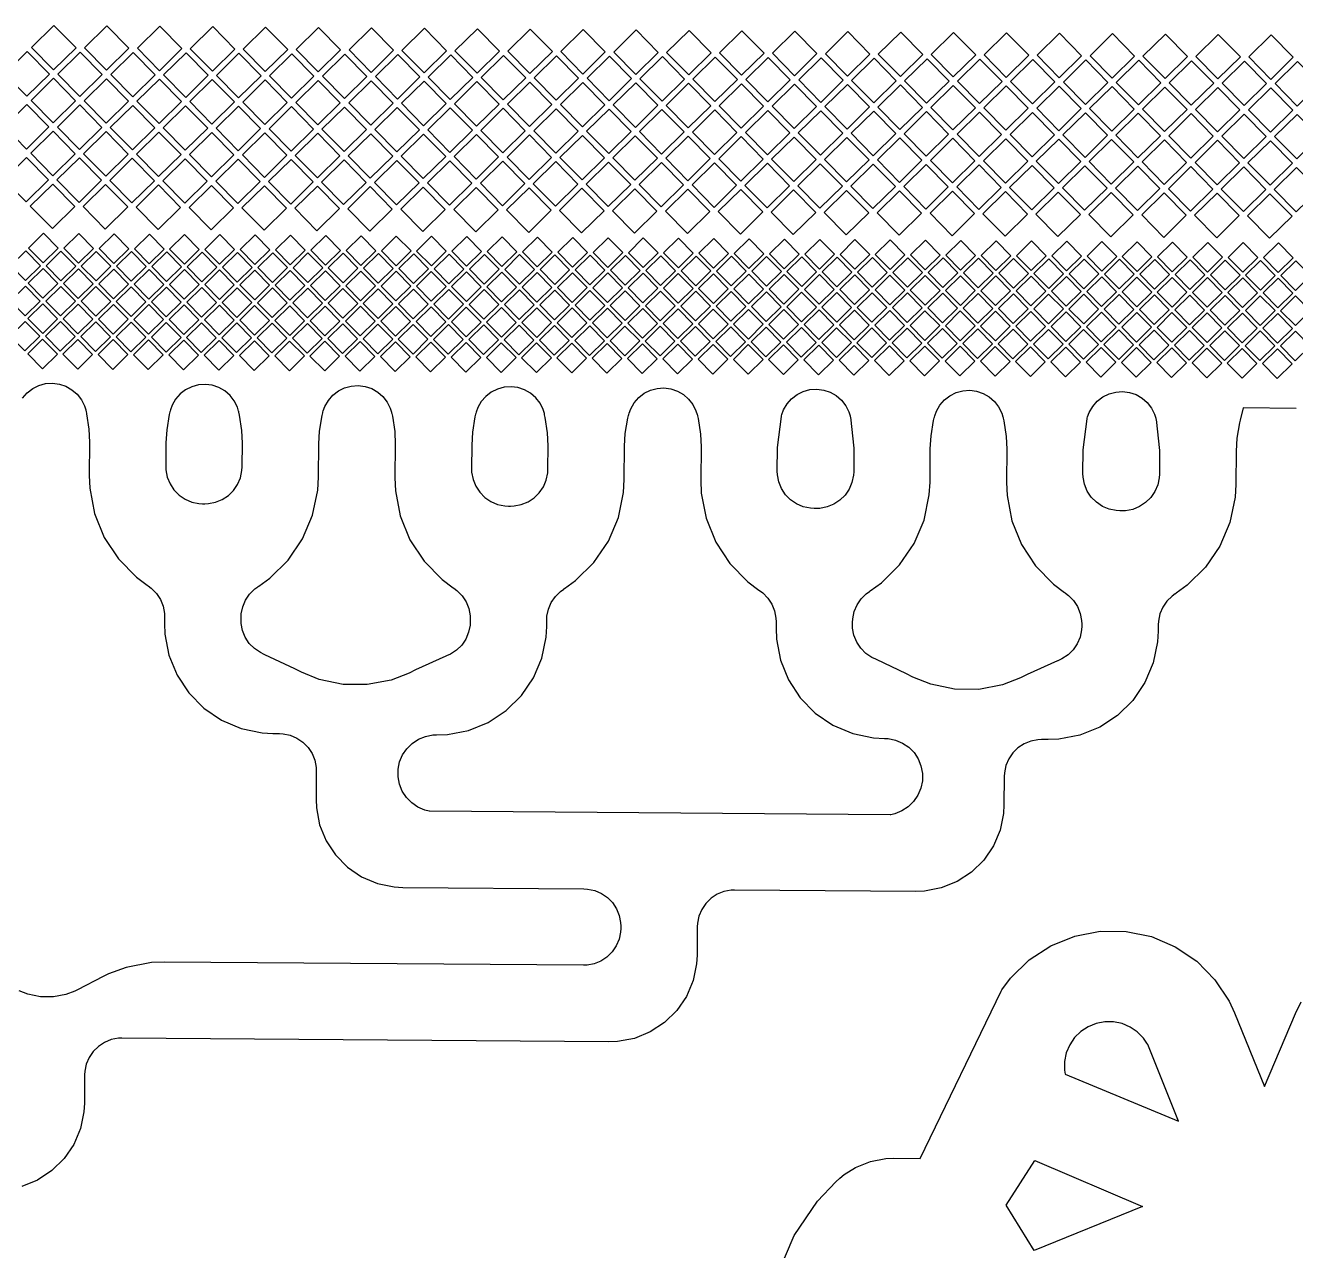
# Model space of a CAD drawing. Extents: x -7117 to 217883, y -155278 to 144722.
# Drawn here: x 88708 to 95105, y 119922 to 126094 of the extents above; entities that cross this region are included whole.
import ezdxf

# ---------------------------------------------------------------- set-up
doc = ezdxf.new("R2010")
doc.units = 13
doc.header["$MEASUREMENT"] = 0
doc.layers.add('3-dark', color=170, linetype='Continuous')

msp = doc.modelspace()

# ---------------------------------------------------------------- linework, layer by layer
at = {"layer": '3-dark'}
for points in [[(88962.8, 125980.7), (88849.8, 125869.5), (88738.6, 125982.4), (88851.6, 126093.6)], [(89229.3, 125978.6), (89116.4, 125867.4), (89005.2, 125980.3), (89118.1, 126091.5)], [(89495.9, 125976.5), (89383, 125865.3), (89271.8, 125978.3), (89384.7, 126089.4)], [(89762.5, 125974.4), (89649.5, 125863.2), (89538.3, 125976.2), (89651.3, 126087.4)], [(90029, 125972.3), (89916.1, 125861.1), (89804.9, 125974.1), (89917.8, 126085.3)], [(90295.6, 125970.3), (90182.7, 125859.1), (90071.5, 125972), (90184.4, 126083.2)], [(90562.2, 125968.2), (90449.2, 125857), (90338, 125969.9), (90451, 126081.1)], [(90828.8, 125966.1), (90715.8, 125854.9), (90604.6, 125967.8), (90717.6, 126079)], [(91095.3, 125964), (90982.4, 125852.8), (90871.2, 125965.8), (90984.1, 126077)], [(91361.9, 125961.9), (91248.9, 125850.7), (91137.7, 125963.7), (91250.7, 126074.9)], [(91628.5, 125959.8), (91515.5, 125848.7), (91404.3, 125961.6), (91517.3, 126072.8)], [(91895, 125957.8), (91782.1, 125846.6), (91670.9, 125959.5), (91783.8, 126070.7)], [(92161.6, 125955.7), (92048.6, 125844.5), (91937.5, 125957.4), (92050.4, 126068.6)], [(92428.2, 125953.6), (92315.2, 125842.4), (92204, 125955.4), (92317, 126066.6)], [(92694.7, 125951.5), (92581.8, 125840.3), (92470.6, 125953.3), (92583.5, 126064.5)], [(92961.3, 125949.4), (92848.4, 125838.2), (92737.2, 125951.2), (92850.1, 126062.4)], [(93227.9, 125947.4), (93114.9, 125836.2), (93003.7, 125949.1), (93116.7, 126060.3)], [(93494.4, 125945.3), (93381.5, 125834.1), (93270.3, 125947), (93383.2, 126058.2)], [(93761, 125943.2), (93648.1, 125832), (93536.9, 125944.9), (93649.8, 126056.1)], [(94027.6, 125941.1), (93914.6, 125829.9), (93803.4, 125942.9), (93916.4, 126054.1)], [(94294.1, 125939), (94181.2, 125827.8), (94070, 125940.8), (94182.9, 126052)], [(94560.7, 125937), (94447.8, 125825.8), (94336.6, 125938.7), (94449.5, 126049.9)], [(94827.3, 125934.9), (94714.3, 125823.7), (94603.1, 125936.6), (94716.1, 126047.8)], [(95093.9, 125932.8), (94980.9, 125821.6), (94869.7, 125934.5), (94982.7, 126045.7)], [(88828.4, 125848.4), (88715.5, 125737.2), (88604.3, 125850.2), (88717.3, 125961.4)], [(89095, 125846.3), (88982.1, 125735.1), (88870.9, 125848.1), (88983.8, 125959.3)], [(89361.6, 125844.3), (89248.6, 125733.1), (89137.4, 125846), (89250.4, 125957.2)], [(89628.2, 125842.2), (89515.2, 125731), (89404, 125843.9), (89517, 125955.1)], [(89894.7, 125840.1), (89781.8, 125728.9), (89670.6, 125841.8), (89783.5, 125953)], [(90161.3, 125838), (90048.3, 125726.8), (89937.1, 125839.8), (90050.1, 125951)], [(90427.9, 125835.9), (90314.9, 125724.7), (90203.7, 125837.7), (90316.7, 125948.9)], [(90694.4, 125833.9), (90581.5, 125722.7), (90470.3, 125835.6), (90583.2, 125946.8)], [(90961, 125831.8), (90848, 125720.6), (90736.9, 125833.5), (90849.8, 125944.7)], [(91227.6, 125829.7), (91114.6, 125718.5), (91003.4, 125831.4), (91116.4, 125942.6)], [(91494.1, 125827.6), (91381.2, 125716.4), (91270, 125829.4), (91382.9, 125940.6)], [(91760.7, 125825.5), (91647.8, 125714.3), (91536.6, 125827.3), (91649.5, 125938.5)], [(92027.3, 125823.4), (91914.3, 125712.2), (91803.1, 125825.2), (91916.1, 125936.4)], [(92293.8, 125821.4), (92180.9, 125710.2), (92069.7, 125823.1), (92182.6, 125934.3)], [(92560.4, 125819.3), (92447.5, 125708.1), (92336.3, 125821), (92449.2, 125932.2)], [(92827, 125817.2), (92714, 125706), (92602.8, 125818.9), (92715.8, 125930.1)], [(93093.5, 125815.1), (92980.6, 125703.9), (92869.4, 125816.9), (92982.3, 125928.1)], [(93360.1, 125813), (93247.2, 125701.8), (93136, 125814.8), (93248.9, 125926)], [(93626.7, 125811), (93513.7, 125699.8), (93402.5, 125812.7), (93515.5, 125923.9)], [(93893.3, 125808.9), (93780.3, 125697.7), (93669.1, 125810.6), (93782.1, 125921.8)], [(94159.8, 125806.8), (94046.9, 125695.6), (93935.7, 125808.5), (94048.6, 125919.7)], [(94426.4, 125804.7), (94313.4, 125693.5), (94202.2, 125806.5), (94315.2, 125917.7)], [(94693, 125802.6), (94580, 125691.4), (94468.8, 125804.4), (94581.8, 125915.6)], [(94959.5, 125800.5), (94846.6, 125689.3), (94735.4, 125802.3), (94848.3, 125913.5)], [(95226.1, 125798.5), (95113.1, 125687.3), (95002, 125800.2), (95114.9, 125911.4)], [(88960.7, 125714.1), (88847.7, 125602.9), (88736.5, 125715.8), (88849.5, 125827)], [(89227.3, 125712), (89114.3, 125600.8), (89003.1, 125713.8), (89116.1, 125825)], [(89493.8, 125709.9), (89380.9, 125598.7), (89269.7, 125711.7), (89382.6, 125822.9)], [(89760.4, 125707.9), (89647.4, 125596.7), (89536.3, 125709.6), (89649.2, 125820.8)], [(90027, 125705.8), (89914, 125594.6), (89802.8, 125707.5), (89915.8, 125818.7)], [(90293.5, 125703.7), (90180.6, 125592.5), (90069.4, 125705.4), (90182.3, 125816.6)], [(90560.1, 125701.6), (90447.2, 125590.4), (90336, 125703.4), (90448.9, 125814.6)], [(90826.7, 125699.5), (90713.7, 125588.3), (90602.5, 125701.3), (90715.5, 125812.5)], [(91093.2, 125697.4), (90980.3, 125586.2), (90869.1, 125699.2), (90982, 125810.4)], [(91359.8, 125695.4), (91246.9, 125584.2), (91135.7, 125697.1), (91248.6, 125808.3)], [(91626.4, 125693.3), (91513.4, 125582.1), (91402.2, 125695), (91515.2, 125806.2)], [(91892.9, 125691.2), (91780, 125580), (91668.8, 125692.9), (91781.7, 125804.1)], [(92159.5, 125689.1), (92046.6, 125577.9), (91935.4, 125690.9), (92048.3, 125802.1)], [(92426.1, 125687), (92313.1, 125575.8), (92201.9, 125688.8), (92314.9, 125800)], [(92692.7, 125685), (92579.7, 125573.8), (92468.5, 125686.7), (92581.5, 125797.9)], [(92959.2, 125682.9), (92846.3, 125571.7), (92735.1, 125684.6), (92848, 125795.8)], [(93225.8, 125680.8), (93112.8, 125569.6), (93001.6, 125682.5), (93114.6, 125793.7)], [(93492.4, 125678.7), (93379.4, 125567.5), (93268.2, 125680.5), (93381.2, 125791.7)], [(93758.9, 125676.6), (93646, 125565.4), (93534.8, 125678.4), (93647.7, 125789.6)], [(94025.5, 125674.5), (93912.5, 125563.3), (93801.4, 125676.3), (93914.3, 125787.5)], [(94292.1, 125672.5), (94179.1, 125561.3), (94067.9, 125674.2), (94180.9, 125785.4)], [(94558.6, 125670.4), (94445.7, 125559.2), (94334.5, 125672.1), (94447.4, 125783.3)], [(94825.2, 125668.3), (94712.3, 125557.1), (94601.1, 125670.1), (94714, 125781.2)], [(95091.8, 125666.2), (94978.8, 125555), (94867.6, 125668), (94980.6, 125779.2)], [(88826.4, 125581.9), (88713.4, 125470.7), (88602.2, 125583.6), (88715.2, 125694.8)], [(89092.9, 125579.8), (88980, 125468.6), (88868.8, 125581.5), (88981.7, 125692.7)], [(89359.5, 125577.7), (89246.6, 125466.5), (89135.4, 125579.4), (89248.3, 125690.6)], [(89626.1, 125575.6), (89513.1, 125464.4), (89401.9, 125577.4), (89514.9, 125688.6)], [(89892.6, 125573.5), (89779.7, 125462.3), (89668.5, 125575.3), (89781.4, 125686.5)], [(90159.2, 125571.4), (90046.3, 125460.2), (89935.1, 125573.2), (90048, 125684.4)], [(90425.8, 125569.4), (90312.8, 125458.2), (90201.6, 125571.1), (90314.6, 125682.3)], [(90692.3, 125567.3), (90579.4, 125456.1), (90468.2, 125569), (90581.1, 125680.2)], [(90958.9, 125565.2), (90846, 125454), (90734.8, 125567), (90847.7, 125678.1)], [(91225.5, 125563.1), (91112.5, 125451.9), (91001.3, 125564.9), (91114.3, 125676.1)], [(91492.1, 125561), (91379.1, 125449.8), (91267.9, 125562.8), (91380.9, 125674)], [(91758.6, 125559), (91645.7, 125447.8), (91534.5, 125560.7), (91647.4, 125671.9)], [(92025.2, 125556.9), (91912.2, 125445.7), (91801, 125558.6), (91914, 125669.8)], [(92291.8, 125554.8), (92178.8, 125443.6), (92067.6, 125556.5), (92180.6, 125667.7)], [(92558.3, 125552.7), (92445.4, 125441.5), (92334.2, 125554.5), (92447.1, 125665.7)], [(92824.9, 125550.6), (92711.9, 125439.4), (92600.8, 125552.4), (92713.7, 125663.6)], [(93091.5, 125548.5), (92978.5, 125437.4), (92867.3, 125550.3), (92980.3, 125661.5)], [(93358, 125546.5), (93245.1, 125435.3), (93133.9, 125548.2), (93246.8, 125659.4)], [(93624.6, 125544.4), (93511.7, 125433.2), (93400.5, 125546.1), (93513.4, 125657.3)], [(93891.2, 125542.3), (93778.2, 125431.1), (93667, 125544.1), (93780, 125655.2)], [(94157.7, 125540.2), (94044.8, 125429), (93933.6, 125542), (94046.5, 125653.2)], [(94424.3, 125538.1), (94311.4, 125426.9), (94200.2, 125539.9), (94313.1, 125651.1)], [(94690.9, 125536.1), (94577.9, 125424.9), (94466.7, 125537.8), (94579.7, 125649)], [(94957.4, 125534), (94844.5, 125422.8), (94733.3, 125535.7), (94846.2, 125646.9)], [(95224, 125531.9), (95111.1, 125420.7), (94999.9, 125533.6), (95112.8, 125644.8)], [(88958.6, 125447.5), (88847.4, 125560.5), (88734.5, 125449.3), (88845.7, 125336.3)], [(89225.2, 125445.4), (89114, 125558.4), (89001, 125447.2), (89112.2, 125334.2)], [(89491.7, 125443.4), (89380.5, 125556.3), (89267.6, 125445.1), (89378.8, 125332.2)], [(89758.3, 125441.3), (89647.1, 125554.2), (89534.2, 125443), (89645.4, 125330.1)], [(90024.9, 125439.2), (89913.7, 125552.1), (89800.7, 125441), (89911.9, 125328)], [(90291.5, 125437.1), (90180.3, 125550.1), (90067.3, 125438.9), (90178.5, 125325.9)], [(90558, 125435), (90446.8, 125548), (90333.9, 125436.8), (90445.1, 125323.8)], [(90824.6, 125433), (90713.4, 125545.9), (90600.4, 125434.7), (90711.6, 125321.8)], [(91091.2, 125430.9), (90980, 125543.8), (90867, 125432.6), (90978.2, 125319.7)], [(91357.7, 125428.8), (91246.5, 125541.7), (91133.6, 125430.5), (91244.8, 125317.6)], [(91624.3, 125426.7), (91513.1, 125539.7), (91400.2, 125428.5), (91511.3, 125315.5)], [(91890.9, 125424.6), (91779.7, 125537.6), (91666.7, 125426.4), (91777.9, 125313.4)], [(92157.4, 125422.5), (92046.2, 125535.5), (91933.3, 125424.3), (92044.5, 125311.4)], [(92424, 125420.5), (92312.8, 125533.4), (92199.9, 125422.2), (92311.1, 125309.3)], [(92690.6, 125418.4), (92579.4, 125531.3), (92466.4, 125420.1), (92577.6, 125307.2)], [(92957.1, 125416.3), (92845.9, 125529.3), (92733, 125418.1), (92844.2, 125305.1)], [(93223.7, 125414.2), (93112.5, 125527.2), (92999.6, 125416), (93110.8, 125303)], [(93490.3, 125412.1), (93379.1, 125525.1), (93266.1, 125413.9), (93377.3, 125300.9)], [(93756.8, 125410.1), (93645.6, 125523), (93532.7, 125411.8), (93643.9, 125298.9)], [(94023.4, 125408), (93912.2, 125520.9), (93799.3, 125409.7), (93910.5, 125296.8)], [(94290, 125405.9), (94178.8, 125518.8), (94065.8, 125407.6), (94177, 125294.7)], [(94556.6, 125403.8), (94445.4, 125516.8), (94332.4, 125405.6), (94443.6, 125292.6)], [(94823.1, 125401.7), (94711.9, 125514.7), (94599, 125403.5), (94710.2, 125290.5)], [(95089.7, 125399.7), (94978.5, 125512.6), (94865.5, 125401.4), (94976.7, 125288.5)], [(88711.3, 125204.1), (88824.3, 125315.3), (88713.1, 125428.2), (88600.1, 125317)], [(88977.9, 125202), (89090.9, 125313.2), (88979.7, 125426.1), (88866.7, 125315)], [(89244.5, 125199.9), (89357.4, 125311.1), (89246.2, 125424.1), (89133.3, 125312.9)], [(89511, 125197.8), (89624, 125309), (89512.8, 125422), (89399.8, 125310.8)], [(89777.6, 125195.8), (89890.6, 125307), (89779.4, 125419.9), (89666.4, 125308.7)], [(90044.2, 125193.7), (90157.1, 125304.9), (90045.9, 125417.8), (89933, 125306.6)], [(90310.7, 125191.6), (90423.7, 125302.8), (90312.5, 125415.7), (90199.6, 125304.5)], [(90577.3, 125189.5), (90690.3, 125300.7), (90579.1, 125413.7), (90466.1, 125302.5)], [(90843.9, 125187.4), (90956.8, 125298.6), (90845.6, 125411.6), (90732.7, 125300.4)], [(91110.5, 125185.4), (91223.4, 125296.6), (91112.2, 125409.5), (90999.3, 125298.3)], [(91377, 125183.3), (91490, 125294.5), (91378.8, 125407.4), (91265.8, 125296.2)], [(91643.6, 125181.2), (91756.5, 125292.4), (91645.3, 125405.3), (91532.4, 125294.1)], [(91910.2, 125179.1), (92023.1, 125290.3), (91911.9, 125403.3), (91799, 125292.1)], [(92176.7, 125177), (92289.7, 125288.2), (92178.5, 125401.2), (92065.5, 125290)], [(92443.3, 125174.9), (92556.2, 125286.1), (92445, 125399.1), (92332.1, 125287.9)], [(92709.9, 125172.9), (92822.8, 125284.1), (92711.6, 125397), (92598.7, 125285.8)], [(92976.4, 125170.8), (93089.4, 125282), (92978.2, 125394.9), (92865.2, 125283.7)], [(93243, 125168.7), (93356, 125279.9), (93244.8, 125392.8), (93131.8, 125281.6)], [(93509.6, 125166.6), (93622.5, 125277.8), (93511.3, 125390.8), (93398.4, 125279.6)], [(93776.1, 125164.5), (93889.1, 125275.7), (93777.9, 125388.7), (93664.9, 125277.5)], [(94042.7, 125162.5), (94155.7, 125273.7), (94044.5, 125386.6), (93931.5, 125275.4)], [(94309.3, 125160.4), (94422.2, 125271.6), (94311, 125384.5), (94198.1, 125273.3)], [(94575.8, 125158.3), (94688.8, 125269.5), (94577.6, 125382.4), (94464.7, 125271.2)], [(94842.4, 125156.2), (94955.4, 125267.4), (94844.2, 125380.4), (94731.2, 125269.2)], [(95109, 125154.1), (95221.9, 125265.3), (95110.7, 125378.3), (94997.8, 125267.1)], [(88956.5, 125181), (88845.3, 125293.9), (88732.4, 125182.7), (88843.6, 125069.8)], [(89223.1, 125178.9), (89111.9, 125291.8), (88999, 125180.6), (89110.1, 125067.7)], [(89489.7, 125176.8), (89378.5, 125289.7), (89265.5, 125178.5), (89376.7, 125065.6)], [(89756.2, 125174.7), (89645, 125287.7), (89532.1, 125176.5), (89643.3, 125063.5)], [(90022.8, 125172.6), (89911.6, 125285.6), (89798.7, 125174.4), (89909.9, 125061.4)], [(90289.4, 125170.6), (90178.2, 125283.5), (90065.2, 125172.3), (90176.4, 125059.4)], [(90555.9, 125168.5), (90444.7, 125281.4), (90331.8, 125170.2), (90443, 125057.3)], [(90822.5, 125166.4), (90711.3, 125279.3), (90598.4, 125168.1), (90709.6, 125055.2)], [(91089.1, 125164.3), (90977.9, 125277.3), (90864.9, 125166.1), (90976.1, 125053.1)], [(91355.6, 125162.2), (91244.4, 125275.2), (91131.5, 125164), (91242.7, 125051)], [(91622.2, 125160.1), (91511, 125273.1), (91398.1, 125161.9), (91509.3, 125048.9)], [(91888.8, 125158.1), (91777.6, 125271), (91664.6, 125159.8), (91775.8, 125046.9)], [(92155.4, 125156), (92044.2, 125268.9), (91931.2, 125157.7), (92042.4, 125044.8)], [(92421.9, 125153.9), (92310.7, 125266.8), (92197.8, 125155.6), (92309, 125042.7)], [(92688.5, 125151.8), (92577.3, 125264.8), (92464.3, 125153.6), (92575.5, 125040.6)], [(92955.1, 125149.7), (92843.9, 125262.7), (92730.9, 125151.5), (92842.1, 125038.5)], [(93221.6, 125147.7), (93110.4, 125260.6), (92997.5, 125149.4), (93108.7, 125036.5)], [(93488.2, 125145.6), (93377, 125258.5), (93264.1, 125147.3), (93375.2, 125034.4)], [(93754.8, 125143.5), (93643.6, 125256.4), (93530.6, 125145.2), (93641.8, 125032.3)], [(94021.3, 125141.4), (93910.1, 125254.4), (93797.2, 125143.2), (93908.4, 125030.2)], [(94287.9, 125139.3), (94176.7, 125252.3), (94063.8, 125141.1), (94175, 125028.1)], [(94554.5, 125137.2), (94443.3, 125250.2), (94330.3, 125139), (94441.5, 125026)], [(94821, 125135.2), (94709.8, 125248.1), (94596.9, 125136.9), (94708.1, 125024)], [(95087.6, 125133.1), (94976.4, 125246), (94863.5, 125134.8), (94974.7, 125021.9)], [(88873, 124971.2), (88797.7, 124897), (88723.6, 124972.3), (88798.8, 125046.5)], [(89050.7, 124969.8), (88975.4, 124895.6), (88901.3, 124970.9), (88976.6, 125045.1)], [(89228.4, 124968.4), (89153.1, 124894.3), (89079, 124969.6), (89154.3, 125043.7)], [(89406.1, 124967), (89330.8, 124892.9), (89256.7, 124968.2), (89332, 125042.3)], [(89583.8, 124965.6), (89508.5, 124891.5), (89434.4, 124966.8), (89509.7, 125040.9)], [(89761.5, 124964.2), (89686.2, 124890.1), (89612.1, 124965.4), (89687.4, 125039.5)], [(89939.2, 124962.8), (89863.9, 124888.7), (89789.8, 124964), (89865.1, 125038.1)], [(90117, 124961.5), (90041.7, 124887.3), (89967.5, 124962.6), (90042.8, 125036.8)], [(90294.7, 124960.1), (90219.4, 124885.9), (90145.2, 124961.2), (90220.5, 125035.4)], [(90472.4, 124958.7), (90397.1, 124884.5), (90322.9, 124959.8), (90398.2, 125034)], [(90650.1, 124957.3), (90574.8, 124883.2), (90500.7, 124958.5), (90576, 125032.6)], [(90827.8, 124955.9), (90752.5, 124881.8), (90678.4, 124957.1), (90753.7, 125031.2)], [(91005.5, 124954.5), (90930.2, 124880.4), (90856.1, 124955.7), (90931.4, 125029.8)], [(91183.2, 124953.1), (91107.9, 124879), (91033.8, 124954.3), (91109.1, 125028.4)], [(91360.9, 124951.7), (91285.6, 124877.6), (91211.5, 124952.9), (91286.8, 125027)], [(91538.6, 124950.4), (91463.3, 124876.2), (91389.2, 124951.5), (91464.5, 125025.6)], [(91716.3, 124949), (91641.1, 124874.8), (91566.9, 124950.1), (91642.2, 125024.3)], [(91894.1, 124947.6), (91818.8, 124873.4), (91744.6, 124948.7), (91819.9, 125022.9)], [(92071.8, 124946.2), (91996.5, 124872.1), (91922.3, 124947.4), (91997.6, 125021.5)], [(92249.5, 124944.8), (92174.2, 124870.7), (92100.1, 124946), (92175.4, 125020.1)], [(92427.2, 124943.4), (92351.9, 124869.3), (92277.8, 124944.6), (92353.1, 125018.7)], [(92604.9, 124942), (92529.6, 124867.9), (92455.5, 124943.2), (92530.8, 125017.3)], [(92782.6, 124940.6), (92707.3, 124866.5), (92633.2, 124941.8), (92708.5, 125015.9)], [(92960.3, 124939.3), (92885, 124865.1), (92810.9, 124940.4), (92886.2, 125014.5)], [(93138, 124937.9), (93062.7, 124863.7), (92988.6, 124939), (93063.9, 125013.2)], [(93315.7, 124936.5), (93240.4, 124862.3), (93166.3, 124937.6), (93241.6, 125011.8)], [(93493.5, 124935.1), (93418.2, 124861), (93344, 124936.3), (93419.3, 125010.4)], [(88783.4, 124883), (88708.1, 124808.9), (88634, 124884.2), (88709.3, 124958.3)], [(88961.1, 124881.6), (88885.8, 124807.5), (88811.7, 124882.8), (88887, 124956.9)], [(89138.9, 124880.2), (89063.6, 124806.1), (88989.4, 124881.4), (89064.7, 124955.5)], [(89316.6, 124878.8), (89241.3, 124804.7), (89167.1, 124880), (89242.4, 124954.1)], [(89494.3, 124877.5), (89419, 124803.3), (89344.8, 124878.6), (89420.1, 124952.8)], [(89672, 124876.1), (89596.7, 124801.9), (89522.6, 124877.2), (89597.9, 124951.4)], [(89849.7, 124874.7), (89774.4, 124800.5), (89700.3, 124875.8), (89775.6, 124950)], [(90027.4, 124873.3), (89952.1, 124799.2), (89878, 124874.5), (89953.3, 124948.6)], [(90205.1, 124871.9), (90129.8, 124797.8), (90055.7, 124873.1), (90131, 124947.2)], [(90382.8, 124870.5), (90307.5, 124796.4), (90233.4, 124871.7), (90308.7, 124945.8)], [(93671.2, 124933.7), (93595.9, 124859.6), (93521.7, 124934.9), (93597, 125009)], [(93848.9, 124932.3), (93773.6, 124858.2), (93699.4, 124933.5), (93774.7, 125007.6)], [(94026.6, 124930.9), (93951.3, 124856.8), (93877.2, 124932.1), (93952.5, 125006.2)], [(94204.3, 124929.5), (94129, 124855.4), (94054.9, 124930.7), (94130.2, 125004.8)], [(94382, 124928.1), (94306.7, 124854), (94232.6, 124929.3), (94307.9, 125003.4)], [(94559.7, 124926.8), (94484.4, 124852.6), (94410.3, 124927.9), (94485.6, 125002.1)], [(94737.4, 124925.4), (94662.1, 124851.2), (94588, 124926.5), (94663.3, 125000.7)], [(94915.1, 124924), (94839.8, 124849.9), (94765.7, 124925.2), (94841, 124999.3)], [(95092.9, 124922.6), (95017.6, 124848.5), (94943.4, 124923.8), (95018.7, 124997.9)], [(90560.5, 124869.1), (90485.2, 124795), (90411.1, 124870.3), (90486.4, 124944.4)], [(90738.2, 124867.7), (90662.9, 124793.6), (90588.8, 124868.9), (90664.1, 124943)], [(90916, 124866.4), (90840.7, 124792.2), (90766.5, 124867.5), (90841.8, 124941.7)], [(91093.7, 124865), (91018.4, 124790.8), (90944.2, 124866.1), (91019.5, 124940.3)], [(91271.4, 124863.6), (91196.1, 124789.4), (91122, 124864.7), (91197.2, 124938.9)], [(91449.1, 124862.2), (91373.8, 124788.1), (91299.7, 124863.4), (91375, 124937.5)], [(91626.8, 124860.8), (91551.5, 124786.7), (91477.4, 124862), (91552.7, 124936.1)], [(91804.5, 124859.4), (91729.2, 124785.3), (91655.1, 124860.6), (91730.4, 124934.7)], [(91982.2, 124858), (91906.9, 124783.9), (91832.8, 124859.2), (91908.1, 124933.3)], [(92159.9, 124856.6), (92084.6, 124782.5), (92010.5, 124857.8), (92085.8, 124931.9)], [(92337.6, 124855.3), (92262.3, 124781.1), (92188.2, 124856.4), (92263.5, 124930.5)], [(92515.4, 124853.9), (92440.1, 124779.7), (92365.9, 124855), (92441.2, 124929.2)], [(92693.1, 124852.5), (92617.8, 124778.3), (92543.6, 124853.6), (92618.9, 124927.8)], [(92870.8, 124851.1), (92795.5, 124777), (92721.3, 124852.3), (92796.6, 124926.4)], [(93048.5, 124849.7), (92973.2, 124775.6), (92899.1, 124850.9), (92974.4, 124925)], [(93226.2, 124848.3), (93150.9, 124774.2), (93076.8, 124849.5), (93152.1, 124923.6)], [(93403.9, 124846.9), (93328.6, 124772.8), (93254.5, 124848.1), (93329.8, 124922.2)], [(93581.6, 124845.5), (93506.3, 124771.4), (93432.2, 124846.7), (93507.5, 124920.8)], [(93759.3, 124844.2), (93684, 124770), (93609.9, 124845.3), (93685.2, 124919.4)], [(93937, 124842.8), (93861.7, 124768.6), (93787.6, 124843.9), (93862.9, 124918.1)], [(94114.7, 124841.4), (94039.5, 124767.2), (93965.3, 124842.5), (94040.6, 124916.7)], [(94292.5, 124840), (94217.2, 124765.9), (94143, 124841.2), (94218.3, 124915.3)], [(94470.2, 124838.6), (94394.9, 124764.5), (94320.7, 124839.8), (94396, 124913.9)], [(94647.9, 124837.2), (94572.6, 124763.1), (94498.5, 124838.4), (94573.8, 124912.5)], [(94825.6, 124835.8), (94750.3, 124761.7), (94676.2, 124837), (94751.5, 124911.1)], [(95003.3, 124834.4), (94928, 124760.3), (94853.9, 124835.6), (94929.2, 124909.7)], [(95181, 124833), (95105.7, 124758.9), (95031.6, 124834.2), (95106.9, 124908.3)], [(88871.6, 124793.5), (88796.3, 124719.3), (88722.2, 124794.6), (88797.5, 124868.8)], [(89049.3, 124792.1), (88974, 124717.9), (88899.9, 124793.2), (88975.2, 124867.4)], [(89227, 124790.7), (89151.7, 124716.6), (89077.6, 124791.8), (89152.9, 124866)], [(89404.7, 124789.3), (89329.4, 124715.2), (89255.3, 124790.5), (89330.6, 124864.6)], [(89582.4, 124787.9), (89507.1, 124713.8), (89433, 124789.1), (89508.3, 124863.2)], [(89760.1, 124786.5), (89684.8, 124712.4), (89610.7, 124787.7), (89686, 124861.8)], [(89937.9, 124785.1), (89862.6, 124711), (89788.4, 124786.3), (89863.7, 124860.4)], [(90115.6, 124783.7), (90040.3, 124709.6), (89966.1, 124784.9), (90041.4, 124859)], [(90293.3, 124782.4), (90218, 124708.2), (90143.8, 124783.5), (90219.1, 124857.7)], [(90471, 124781), (90395.7, 124706.8), (90321.6, 124782.1), (90396.9, 124856.3)], [(90648.7, 124779.6), (90573.4, 124705.4), (90499.3, 124780.7), (90574.6, 124854.9)], [(90826.4, 124778.2), (90751.1, 124704.1), (90677, 124779.4), (90752.3, 124853.5)], [(91004.1, 124776.8), (90928.8, 124702.7), (90854.7, 124778), (90930, 124852.1)], [(91181.8, 124775.4), (91106.5, 124701.3), (91032.4, 124776.6), (91107.7, 124850.7)], [(91359.5, 124774), (91284.2, 124699.9), (91210.1, 124775.2), (91285.4, 124849.3)], [(91537.3, 124772.6), (91462, 124698.5), (91387.8, 124773.8), (91463.1, 124847.9)], [(91715, 124771.3), (91639.7, 124697.1), (91565.5, 124772.4), (91640.8, 124846.6)], [(91892.7, 124769.9), (91817.4, 124695.7), (91743.2, 124771), (91818.5, 124845.2)], [(92070.4, 124768.5), (91995.1, 124694.3), (91921, 124769.6), (91996.3, 124843.8)], [(92248.1, 124767.1), (92172.8, 124693), (92098.7, 124768.3), (92174, 124842.4)], [(92425.8, 124765.7), (92350.5, 124691.6), (92276.4, 124766.9), (92351.7, 124841)], [(92603.5, 124764.3), (92528.2, 124690.2), (92454.1, 124765.5), (92529.4, 124839.6)], [(92781.2, 124762.9), (92705.9, 124688.8), (92631.8, 124764.1), (92707.1, 124838.2)], [(92958.9, 124761.5), (92883.6, 124687.4), (92809.5, 124762.7), (92884.8, 124836.8)], [(93136.6, 124760.2), (93061.3, 124686), (92987.2, 124761.3), (93062.5, 124835.4)], [(93314.4, 124758.8), (93239.1, 124684.6), (93164.9, 124759.9), (93240.2, 124834.1)], [(93492.1, 124757.4), (93416.8, 124683.2), (93342.6, 124758.5), (93417.9, 124832.7)], [(93669.8, 124756), (93594.5, 124681.9), (93520.4, 124757.2), (93595.6, 124831.3)], [(93847.5, 124754.6), (93772.2, 124680.5), (93698.1, 124755.8), (93773.4, 124829.9)], [(94025.2, 124753.2), (93949.9, 124679.1), (93875.8, 124754.4), (93951.1, 124828.5)], [(94202.9, 124751.8), (94127.6, 124677.7), (94053.5, 124753), (94128.8, 124827.1)], [(94380.6, 124750.4), (94305.3, 124676.3), (94231.2, 124751.6), (94306.5, 124825.7)], [(94558.3, 124749.1), (94483, 124674.9), (94408.9, 124750.2), (94484.2, 124824.3)], [(94736, 124747.7), (94660.7, 124673.5), (94586.6, 124748.8), (94661.9, 124823)], [(94913.8, 124746.3), (94838.5, 124672.1), (94764.3, 124747.4), (94839.6, 124821.6)], [(95091.5, 124744.9), (95016.2, 124670.8), (94942, 124746.1), (95017.3, 124820.2)], [(88782, 124705.3), (88706.7, 124631.2), (88632.6, 124706.5), (88707.9, 124780.6)], [(88959.8, 124703.9), (88884.5, 124629.8), (88810.3, 124705.1), (88885.6, 124779.2)], [(89137.5, 124702.5), (89062.2, 124628.4), (88988, 124703.7), (89063.3, 124777.8)], [(89315.2, 124701.1), (89239.9, 124627), (89165.7, 124702.3), (89241, 124776.4)], [(89492.9, 124699.7), (89417.6, 124625.6), (89343.5, 124700.9), (89418.8, 124775)], [(89670.6, 124698.4), (89595.3, 124624.2), (89521.2, 124699.5), (89596.5, 124773.7)], [(89848.3, 124697), (89773, 124622.8), (89698.9, 124698.1), (89774.2, 124772.3)], [(90026, 124695.6), (89950.7, 124621.5), (89876.6, 124696.7), (89951.9, 124770.9)], [(90203.7, 124694.2), (90128.4, 124620.1), (90054.3, 124695.4), (90129.6, 124769.5)], [(90381.4, 124692.8), (90306.1, 124618.7), (90232, 124694), (90307.3, 124768.1)], [(90559.1, 124691.4), (90483.9, 124617.3), (90409.7, 124692.6), (90485, 124766.7)], [(90736.9, 124690), (90661.6, 124615.9), (90587.4, 124691.2), (90662.7, 124765.3)], [(90914.6, 124688.6), (90839.3, 124614.5), (90765.1, 124689.8), (90840.4, 124763.9)], [(91092.3, 124687.3), (91017, 124613.1), (90942.9, 124688.4), (91018.1, 124762.6)], [(91270, 124685.9), (91194.7, 124611.7), (91120.6, 124687), (91195.9, 124761.2)], [(91447.7, 124684.5), (91372.4, 124610.3), (91298.3, 124685.6), (91373.6, 124759.8)], [(91625.4, 124683.1), (91550.1, 124609), (91476, 124684.3), (91551.3, 124758.4)], [(91803.1, 124681.7), (91727.8, 124607.6), (91653.7, 124682.9), (91729, 124757)], [(91980.8, 124680.3), (91905.5, 124606.2), (91831.4, 124681.5), (91906.7, 124755.6)], [(92158.5, 124678.9), (92083.2, 124604.8), (92009.1, 124680.1), (92084.4, 124754.2)], [(88870.2, 124615.7), (88796.1, 124691), (88720.8, 124616.9), (88794.9, 124541.6)], [(89047.9, 124614.4), (88973.8, 124689.7), (88898.5, 124615.5), (88972.6, 124540.2)], [(92336.3, 124677.5), (92261, 124603.4), (92186.8, 124678.7), (92262.1, 124752.8)], [(92514, 124676.2), (92438.7, 124602), (92364.5, 124677.3), (92439.8, 124751.5)], [(92691.7, 124674.8), (92616.4, 124600.6), (92542.2, 124675.9), (92617.5, 124750.1)], [(92869.4, 124673.4), (92794.1, 124599.2), (92720, 124674.5), (92795.3, 124748.7)], [(93047.1, 124672), (92971.8, 124597.9), (92897.7, 124673.2), (92973, 124747.3)], [(93224.8, 124670.6), (93149.5, 124596.5), (93075.4, 124671.8), (93150.7, 124745.9)], [(93402.5, 124669.2), (93327.2, 124595.1), (93253.1, 124670.4), (93328.4, 124744.5)], [(93580.2, 124667.8), (93504.9, 124593.7), (93430.8, 124669), (93506.1, 124743.1)], [(93757.9, 124666.4), (93682.6, 124592.3), (93608.5, 124667.6), (93683.8, 124741.7)], [(93935.7, 124665.1), (93860.4, 124590.9), (93786.2, 124666.2), (93861.5, 124740.3)], [(94113.4, 124663.7), (94038.1, 124589.5), (93963.9, 124664.8), (94039.2, 124739)], [(94291.1, 124662.3), (94215.8, 124588.1), (94141.6, 124663.4), (94216.9, 124737.6)], [(94468.8, 124660.9), (94393.5, 124586.8), (94319.4, 124662.1), (94394.7, 124736.2)], [(94646.5, 124659.5), (94571.2, 124585.4), (94497.1, 124660.7), (94572.4, 124734.8)], [(94824.2, 124658.1), (94748.9, 124584), (94674.8, 124659.3), (94750.1, 124733.4)], [(95001.9, 124656.7), (94926.6, 124582.6), (94852.5, 124657.9), (94927.8, 124732)], [(95179.6, 124655.3), (95104.3, 124581.2), (95030.2, 124656.5), (95105.5, 124730.6)], [(89225.6, 124613), (89150.3, 124538.8), (89076.2, 124614.1), (89151.5, 124688.3)], [(89403.3, 124611.6), (89328, 124537.5), (89253.9, 124612.8), (89329.2, 124686.9)], [(89581, 124610.2), (89506.9, 124685.5), (89431.6, 124611.4), (89505.7, 124536.1)], [(89758.8, 124608.8), (89684.6, 124684.1), (89609.3, 124610), (89683.5, 124534.7)], [(89936.5, 124607.4), (89862.3, 124682.7), (89787, 124608.6), (89861.2, 124533.3)], [(90114.2, 124606), (90040, 124681.3), (89964.8, 124607.2), (90038.9, 124531.9)], [(90291.9, 124604.6), (90217.8, 124679.9), (90142.5, 124605.8), (90216.6, 124530.5)], [(90469.6, 124603.3), (90394.3, 124529.1), (90320.2, 124604.4), (90395.5, 124678.6)], [(90647.3, 124601.9), (90572, 124527.7), (90497.9, 124603), (90573.2, 124677.2)], [(90825, 124600.5), (90750.9, 124675.8), (90675.6, 124601.6), (90749.7, 124526.4)], [(91002.7, 124599.1), (90928.6, 124674.4), (90853.3, 124600.3), (90927.4, 124525)], [(91180.4, 124597.7), (91106.3, 124673), (91031, 124598.9), (91105.1, 124523.6)], [(91358.2, 124596.3), (91284, 124671.6), (91208.7, 124597.5), (91282.9, 124522.2)], [(91535.9, 124594.9), (91461.7, 124670.2), (91386.4, 124596.1), (91460.6, 124520.8)], [(91713.6, 124593.5), (91638.3, 124519.4), (91564.1, 124594.7), (91639.4, 124668.8)], [(91891.3, 124592.2), (91816, 124518), (91741.9, 124593.3), (91817.2, 124667.5)], [(92069, 124590.8), (91994.9, 124666.1), (91919.6, 124591.9), (91993.7, 124516.6)], [(92246.7, 124589.4), (92172.6, 124664.7), (92097.3, 124590.5), (92171.4, 124515.2)], [(92424.4, 124588), (92350.3, 124663.3), (92275, 124589.2), (92349.1, 124513.9)], [(92602.1, 124586.6), (92528, 124661.9), (92452.7, 124587.8), (92526.8, 124512.5)], [(92779.8, 124585.2), (92705.7, 124660.5), (92630.4, 124586.4), (92704.5, 124511.1)], [(92957.5, 124583.8), (92882.3, 124509.7), (92808.1, 124585), (92883.4, 124659.1)], [(93135.3, 124582.4), (93060, 124508.3), (92985.8, 124583.6), (93061.1, 124657.7)], [(93313, 124581.1), (93238.8, 124656.4), (93163.5, 124582.2), (93237.7, 124506.9)], [(93490.7, 124579.7), (93416.5, 124655), (93341.3, 124580.8), (93415.4, 124505.5)], [(93668.4, 124578.3), (93594.3, 124653.6), (93519, 124579.4), (93593.1, 124504.1)], [(93846.1, 124576.9), (93772, 124652.2), (93696.7, 124578.1), (93770.8, 124502.8)], [(94023.8, 124575.5), (93949.7, 124650.8), (93874.4, 124576.7), (93948.5, 124501.4)], [(94201.5, 124574.1), (94126.2, 124500), (94052.1, 124575.3), (94127.4, 124649.4)], [(94379.2, 124572.7), (94303.9, 124498.6), (94229.8, 124573.9), (94305.1, 124648)], [(94556.9, 124571.3), (94482.8, 124646.6), (94407.5, 124572.5), (94481.6, 124497.2)], [(94734.7, 124570), (94660.5, 124645.2), (94585.2, 124571.1), (94659.4, 124495.8)], [(94912.4, 124568.6), (94838.2, 124643.9), (94762.9, 124569.7), (94837.1, 124494.4)], [(95090.1, 124567.2), (95015.9, 124642.5), (94940.6, 124568.3), (95014.8, 124493)], [(88705.4, 124453.5), (88780.7, 124527.6), (88706.5, 124602.9), (88631.2, 124528.8)], [(88883.1, 124452.1), (88958.4, 124526.2), (88884.2, 124601.5), (88808.9, 124527.4)], [(89136.1, 124524.8), (89061.9, 124600.1), (88986.6, 124526), (89060.8, 124450.7)], [(89313.8, 124523.4), (89238.5, 124449.3), (89164.4, 124524.6), (89239.7, 124598.7)], [(89342.1, 124523.2), (89416.2, 124447.9), (89491.5, 124522), (89417.4, 124597.3)], [(89593.9, 124446.5), (89669.2, 124520.6), (89595.1, 124595.9), (89519.8, 124521.8)], [(89771.6, 124445.1), (89846.9, 124519.3), (89772.8, 124594.6), (89697.5, 124520.4)], [(89949.3, 124443.7), (90024.6, 124517.9), (89950.5, 124593.2), (89875.2, 124519)], [(90127, 124442.4), (90202.3, 124516.5), (90128.2, 124591.8), (90052.9, 124517.7)], [(90380, 124515.1), (90305.9, 124590.4), (90230.6, 124516.3), (90304.8, 124441)], [(90557.8, 124513.7), (90482.5, 124439.6), (90408.3, 124514.9), (90483.6, 124589)], [(90586, 124513.5), (90660.2, 124438.2), (90735.5, 124512.3), (90661.3, 124587.6)], [(90837.9, 124436.8), (90913.2, 124510.9), (90839.1, 124586.2), (90763.8, 124512.1)], [(91015.6, 124435.4), (91090.9, 124509.5), (91016.8, 124584.8), (90941.5, 124510.7)], [(91193.3, 124434), (91268.6, 124508.2), (91194.5, 124583.5), (91119.2, 124509.3)], [(91371, 124432.6), (91446.3, 124506.8), (91372.2, 124582.1), (91296.9, 124507.9)], [(91624, 124505.4), (91549.9, 124580.7), (91474.6, 124506.5), (91548.7, 124431.3)], [(91801.7, 124504), (91726.4, 124429.9), (91652.3, 124505.2), (91727.6, 124579.3)], [(91830, 124503.8), (91904.1, 124428.5), (91979.4, 124502.6), (91905.3, 124577.9)], [(92081.9, 124427.1), (92157.2, 124501.2), (92083, 124576.5), (92007.7, 124502.4)], [(92259.6, 124425.7), (92334.9, 124499.8), (92260.7, 124575.1), (92185.4, 124501)], [(92437.3, 124424.3), (92512.6, 124498.4), (92438.4, 124573.7), (92363.2, 124499.6)], [(92615, 124422.9), (92690.3, 124497.1), (92616.2, 124572.4), (92540.9, 124498.2)], [(92868, 124495.7), (92793.9, 124571), (92718.6, 124496.8), (92792.7, 124421.5)], [(93045.7, 124494.3), (92970.4, 124420.1), (92896.3, 124495.4), (92971.6, 124569.6)], [(93074, 124494.1), (93148.1, 124418.8), (93223.4, 124492.9), (93149.3, 124568.2)], [(93325.8, 124417.4), (93401.1, 124491.5), (93327, 124566.8), (93251.7, 124492.7)], [(93503.5, 124416), (93578.8, 124490.1), (93504.7, 124565.4), (93429.4, 124491.3)], [(93681.3, 124414.6), (93756.6, 124488.7), (93682.4, 124564), (93607.1, 124489.9)], [(93859, 124413.2), (93934.3, 124487.3), (93860.1, 124562.6), (93784.8, 124488.5)], [(88868.8, 124438), (88794.7, 124513.3), (88719.4, 124439.2), (88793.5, 124363.9)], [(89046.5, 124436.6), (88972.4, 124511.9), (88897.1, 124437.8), (88971.2, 124362.5)], [(89224.2, 124435.3), (89150.1, 124510.6), (89074.8, 124436.4), (89148.9, 124361.1)], [(89401.9, 124433.9), (89327.8, 124509.2), (89252.5, 124435), (89326.7, 124359.7)], [(89579.7, 124432.5), (89505.5, 124507.8), (89430.2, 124433.7), (89504.4, 124358.4)], [(89757.4, 124431.1), (89683.2, 124506.4), (89607.9, 124432.3), (89682.1, 124357)], [(89935.1, 124429.7), (89860.9, 124505), (89785.7, 124430.9), (89859.8, 124355.6)], [(90112.8, 124428.3), (90038.7, 124503.6), (89963.4, 124429.5), (90037.5, 124354.2)], [(90290.5, 124426.9), (90216.4, 124502.2), (90141.1, 124428.1), (90215.2, 124352.8)], [(90468.2, 124425.5), (90394.1, 124500.8), (90318.8, 124426.7), (90392.9, 124351.4)], [(90645.9, 124424.2), (90571.8, 124499.5), (90496.5, 124425.3), (90570.6, 124350)], [(90823.6, 124422.8), (90749.5, 124498.1), (90674.2, 124423.9), (90748.3, 124348.6)], [(94112, 124486), (94037.8, 124561.3), (93962.5, 124487.1), (94036.7, 124411.8)], [(94289.7, 124484.6), (94214.4, 124410.4), (94140.3, 124485.7), (94215.6, 124559.9)], [(94318, 124484.3), (94392.1, 124409), (94467.4, 124483.2), (94393.3, 124558.5)], [(94569.8, 124407.7), (94645.1, 124481.8), (94571, 124557.1), (94495.7, 124483)], [(94747.5, 124406.3), (94822.8, 124480.4), (94748.7, 124555.7), (94673.4, 124481.6)], [(94925.2, 124404.9), (95000.5, 124479), (94926.4, 124554.3), (94851.1, 124480.2)], [(95102.9, 124403.5), (95178.2, 124477.6), (95104.1, 124552.9), (95028.8, 124478.8)], [(91001.3, 124421.4), (90927.2, 124496.7), (90851.9, 124422.6), (90926, 124347.3)], [(91179.1, 124420), (91104.9, 124495.3), (91029.6, 124421.2), (91103.8, 124345.9)], [(91356.8, 124418.6), (91282.6, 124493.9), (91207.3, 124419.8), (91281.5, 124344.5)], [(91534.5, 124417.2), (91460.3, 124492.5), (91385, 124418.4), (91459.2, 124343.1)], [(91712.2, 124415.8), (91638.1, 124491.1), (91562.8, 124417), (91636.9, 124341.7)], [(91889.9, 124414.4), (91815.8, 124489.7), (91740.5, 124415.6), (91814.6, 124340.3)], [(92067.6, 124413.1), (91993.5, 124488.4), (91918.2, 124414.2), (91992.3, 124338.9)], [(92245.3, 124411.7), (92171.2, 124487), (92095.9, 124412.8), (92170, 124337.5)], [(92423, 124410.3), (92348.9, 124485.6), (92273.6, 124411.4), (92347.7, 124336.2)], [(92600.7, 124408.9), (92526.6, 124484.2), (92451.3, 124410.1), (92525.4, 124334.8)], [(92778.4, 124407.5), (92704.3, 124482.8), (92629, 124408.7), (92703.2, 124333.4)], [(92956.2, 124406.1), (92882, 124481.4), (92806.7, 124407.3), (92880.9, 124332)], [(93133.9, 124404.7), (93059.7, 124480), (92984.4, 124405.9), (93058.6, 124330.6)], [(93311.6, 124403.3), (93237.5, 124478.6), (93162.2, 124404.5), (93236.3, 124329.2)], [(93489.3, 124402), (93415.2, 124477.3), (93339.9, 124403.1), (93414, 124327.8)], [(93667, 124400.6), (93592.9, 124475.9), (93517.6, 124401.7), (93591.7, 124326.4)], [(93844.7, 124399.2), (93770.6, 124474.5), (93695.3, 124400.3), (93769.4, 124325)], [(94022.4, 124397.8), (93948.3, 124473.1), (93873, 124399), (93947.1, 124323.7)], [(94200.1, 124396.4), (94126, 124471.7), (94050.7, 124397.6), (94124.8, 124322.3)], [(94377.8, 124395), (94303.7, 124470.3), (94228.4, 124396.2), (94302.5, 124320.9)], [(94555.6, 124393.6), (94481.4, 124468.9), (94406.1, 124394.8), (94480.3, 124319.5)], [(94733.3, 124392.2), (94659.1, 124467.5), (94583.8, 124393.4), (94658, 124318.1)], [(94911, 124390.9), (94836.8, 124466.2), (94761.5, 124392), (94835.7, 124316.7)], [(95088.7, 124389.5), (95014.6, 124464.8), (94939.3, 124390.6), (95013.4, 124315.3)], [(89436.4, 124150.9), (89435.5, 124147.3), (89432.3, 124133.8), (89419.3, 124056.3), (89415.7, 123991.6), (89414.7, 123872.6), (89415.5, 123854.3), (89422.4, 123818.3), (89436.1, 123784.3), (89456.2, 123753.7), (89482, 123727.6), (89512.3, 123707), (89546, 123692.7), (89581.9, 123685.2), (89600.3, 123684.2), (89611.3, 123684.1), (89629.6, 123684.9), (89665.6, 123691.7), (89699.6, 123705.5), (89730.2, 123725.6), (89756.3, 123751.3), (89776.9, 123781.7), (89791.2, 123815.4), (89798.7, 123851.3), (89799.7, 123869.6), (89800.6, 123988.6), (89798, 124053.3), (89786.2, 124131), (89783.2, 124144.6), (89782.4, 124148.2), (89781.6, 124151.2), (89775.4, 124170.8), (89759.9, 124202.1), (89738.5, 124229.7), (89712.2, 124252.6), (89681.9, 124269.9), (89648.8, 124281), (89614.2, 124285.4), (89579.4, 124283), (89545.7, 124273.8), (89514.5, 124258.3), (89486.9, 124236.9), (89464, 124210.6), (89446.7, 124180.3), (89438.2, 124157.5)], [(90552.3, 124142.2), (90553.2, 124138.6), (90556.2, 124125), (90567.9, 124047.3), (90570.6, 123982.6), (90569.3, 123814.5), (90569.3, 123814.5), (90572, 123749.8), (90596.2, 123622.7), (90644.8, 123502.8), (90715.8, 123394.7), (90806.6, 123302.5), (90861.6, 123261.3), (90865, 123259), (90865.9, 123258.4), (90881.5, 123246.7), (90907.2, 123220.6), (90927.4, 123190), (90941.1, 123156), (90948, 123120), (90948.7, 123101.6), (90948.7, 123090.6), (90947.6, 123072.3), (90940.2, 123036.4), (90925.9, 123002.7), (90905.3, 122972.3), (90879.2, 122946.6), (90848.5, 122926.5), (90828.7, 122917.5), (90825.6, 122916.4), (90673, 122847.3), (90640.7, 122830.8), (90549.8, 122796.1), (90429.8, 122773.2), (90307.6, 122774.1), (90187.9, 122798.9), (90097.6, 122835.1), (90065.6, 122852), (89914, 122923.5), (89910.9, 122924.7), (89891.3, 122934), (89860.9, 122954.6), (89835.2, 122980.7), (89815.1, 123011.3), (89801.3, 123045.3), (89794.5, 123081.3), (89793.7, 123099.7), (89793.8, 123110.7), (89794.8, 123129), (89802.3, 123164.9), (89816.6, 123198.6), (89837.2, 123229), (89863.3, 123254.7), (89879.1, 123266.1), (89880, 123266.7), (89883.4, 123268.9), (89939, 123309.3), (90031.2, 123400), (90104, 123507), (90154.4, 123626.2), (90180.6, 123752.9), (90184.3, 123817.5), (90185.6, 123985.6), (90189.3, 124050.3), (90202.3, 124127.8), (90205.5, 124141.3), (90206.4, 124144.9), (90208.2, 124151.5), (90216.6, 124174.3), (90234, 124204.6), (90256.9, 124230.9), (90284.5, 124252.3), (90315.7, 124267.8), (90349.4, 124277), (90384.2, 124279.4), (90418.8, 124275), (90451.9, 124263.9), (90482.2, 124246.6), (90508.5, 124223.6), (90529.8, 124196), (90545.4, 124164.8), (90551.6, 124145.2)], [(92092.3, 124130.1), (92093.1, 124126.5), (92096.2, 124113), (92107.9, 124035.3), (92110.6, 123970.6), (92109.3, 123802.5), (92111.9, 123737.8), (92136.2, 123610.7), (92184.8, 123490.8), (92255.8, 123382.7), (92346.6, 123290.5), (92401.6, 123249.2), (92404.9, 123247), (92405.9, 123246.4), (92421.5, 123234.7), (92447.2, 123208.6), (92467.3, 123177.9), (92481.1, 123144), (92487.9, 123108), (92488.7, 123089.6), (92488.4, 123056.6), (92490.7, 123002.7), (92510.9, 122896.8), (92551.4, 122796.9), (92610.6, 122706.7), (92686.2, 122629.9), (92775.4, 122569.3), (92874.7, 122527.3), (92980.2, 122505.4), (93034.1, 122502.3), (93053.1, 122501.3), (93090.4, 122493.6), (93125.4, 122478.7), (93156.8, 122457.4), (93183.5, 122430.3), (93204.3, 122398.5), (93218.6, 122363.3), (93225.7, 122325.9), (93225.4, 122287.9), (93217.7, 122250.7), (93202.9, 122215.7), (93181.6, 122184.2), (93154.5, 122157.6), (93122.7, 122136.7), (93087.5, 122122.4), (93066.5, 122117.5), (93064.1, 122117.1), (90743.2, 122135.2), (90740.8, 122135.7), (90720, 122140.9), (90684.9, 122155.7), (90653.5, 122177.1), (90626.8, 122204.2), (90606, 122236), (90591.7, 122271.2), (90584.6, 122308.5), (90584.9, 122346.6), (90592.6, 122383.8), (90607.4, 122418.8), (90628.8, 122450.2), (90655.8, 122476.9), (90687.6, 122497.8), (90722.8, 122512), (90760.2, 122519.2), (90779.2, 122520), (90833.1, 122522.2), (90939, 122542.4), (91039, 122582.9), (91129.1, 122642.1), (91205.9, 122717.7), (91266.5, 122806.9), (91308.6, 122906.2), (91330.4, 123011.8), (91333.5, 123065.6), (91333.7, 123098.6), (91334.8, 123117), (91342.2, 123152.9), (91356.5, 123186.6), (91377.1, 123216.9), (91403.2, 123242.7), (91419, 123254.1), (91420, 123254.7), (91423.3, 123256.9), (91479, 123297.2), (91571.2, 123388), (91643.9, 123495), (91694.4, 123614.2), (91720.6, 123740.9), (91724.3, 123805.5), (91725.6, 123973.6), (91729.3, 124038.2), (91742.2, 124115.8), (91745.5, 124129.3), (91746.4, 124132.8), (91748.2, 124139.5), (91756.6, 124162.3), (91773.9, 124192.6), (91796.8, 124218.9), (91824.4, 124240.3), (91855.7, 124255.8), (91889.3, 124265), (91924.1, 124267.4), (91958.8, 124263), (91991.8, 124251.9), (92022.1, 124234.5), (92048.4, 124211.6), (92069.8, 124184), (92085.3, 124152.8), (92091.5, 124133.2)], [(90976.4, 124138.8), (90975.5, 124135.3), (90972.2, 124121.8), (90959.3, 124044.2), (90955.6, 123979.6), (90954.7, 123860.6), (90955.4, 123842.3), (90962.3, 123806.3), (90976.1, 123772.3), (90996.2, 123741.7), (91021.9, 123715.5), (91052.2, 123694.9), (91086, 123680.6), (91121.9, 123673.2), (91140.2, 123672.2), (91151.2, 123672.1), (91169.5, 123672.8), (91205.6, 123679.7), (91239.5, 123693.5), (91270.2, 123713.6), (91296.3, 123739.3), (91316.9, 123769.6), (91331.2, 123803.4), (91338.6, 123839.3), (91339.7, 123857.6), (91340.6, 123976.6), (91337.9, 124041.3), (91326.2, 124119), (91323.1, 124132.6), (91322.3, 124136.1), (91321.6, 124139.2), (91315.4, 124158.8), (91299.8, 124190), (91278.5, 124217.6), (91252.2, 124240.5), (91221.9, 124257.9), (91188.8, 124269), (91154.2, 124273.4), (91119.4, 124271), (91085.7, 124261.8), (91054.5, 124246.3), (91026.8, 124224.9), (91003.9, 124198.6), (90986.6, 124168.3), (90978.2, 124145.5)], [(92862.3, 124124.1), (92863.1, 124120.5), (92880.5, 123964.5), (92879.6, 123845.6), (92878.6, 123827.3), (92871.1, 123791.4), (92856.8, 123757.6), (92836.2, 123727.3), (92810.1, 123701.6), (92779.5, 123681.4), (92745.5, 123667.7), (92709.5, 123660.8), (92691.2, 123660.1), (92680.2, 123660.1), (92661.8, 123661.2), (92625.9, 123668.6), (92592.2, 123682.9), (92561.9, 123703.5), (92536.1, 123729.6), (92516, 123760.3), (92502.3, 123794.3), (92495.4, 123830.3), (92494.6, 123848.6), (92495.6, 123967.6), (92515.4, 124123.2), (92516.3, 124126.8), (92518.1, 124133.5), (92526.6, 124156.3), (92543.9, 124186.6), (92566.8, 124212.9), (92594.4, 124234.2), (92625.6, 124249.8), (92659.3, 124259), (92694.1, 124261.4), (92728.7, 124256.9), (92761.8, 124245.9), (92792.1, 124228.5), (92818.4, 124205.6), (92839.8, 124178), (92855.3, 124146.8), (92861.5, 124127.1)], [(93632.2, 124118.1), (93633.1, 124114.5), (93636.1, 124101), (93647.9, 124023.2), (93650.5, 123958.5), (93649.2, 123790.5), (93651.9, 123725.8), (93676.1, 123598.7), (93724.7, 123478.8), (93795.7, 123370.6), (93886.5, 123278.4), (93941.6, 123237.2), (93944.9, 123235), (93945.8, 123234.4), (93961.4, 123222.7), (93987.1, 123196.6), (94007.3, 123165.9), (94021, 123131.9), (94027.9, 123095.9), (94028.7, 123077.6), (94028.6, 123066.6), (94027.5, 123048.3), (94020.1, 123012.4), (94005.8, 122978.6), (93985.2, 122948.3), (93959.1, 122922.6), (93928.4, 122902.5), (93908.6, 122893.5), (93905.5, 122892.3), (93752.9, 122823.3), (93720.6, 122806.8), (93629.7, 122772), (93509.7, 122749.1), (93387.5, 122750.1), (93267.8, 122774.9), (93177.5, 122811), (93145.5, 122828), (92994, 122899.4), (92990.8, 122900.7), (92971.2, 122909.9), (92940.8, 122930.5), (92915.1, 122956.7), (92895, 122987.3), (92881.2, 123021.3), (92874.4, 123057.3), (92873.6, 123075.6), (92873.7, 123086.6), (92874.7, 123104.9), (92882.2, 123140.8), (92896.5, 123174.6), (92917.1, 123204.9), (92943.2, 123230.6), (92959, 123242.1), (92959.9, 123242.7), (92963.3, 123244.8), (93018.9, 123285.2), (93111.1, 123376), (93183.9, 123483), (93234.3, 123602.1), (93260.5, 123728.8), (93264.2, 123793.5), (93264.2, 123793.5), (93265.5, 123961.5), (93269.2, 124026.2), (93282.2, 124103.7), (93285.4, 124117.2), (93286.3, 124120.8), (93288.1, 124127.4), (93296.5, 124150.3), (93313.9, 124180.6), (93336.8, 124206.9), (93364.4, 124228.2), (93395.6, 124243.8), (93429.3, 124252.9), (93464.1, 124255.4), (93498.7, 124250.9), (93531.8, 124239.8), (93562.1, 124222.5), (93588.4, 124199.6), (93609.7, 124172), (93625.3, 124140.8), (93631.5, 124121.1)], [(94402.2, 124112.1), (94403.1, 124108.5), (94420.5, 123952.5), (94419.6, 123833.6), (94418.5, 123815.2), (94411.1, 123779.3), (94396.8, 123745.6), (94376.2, 123715.3), (94350.1, 123689.5), (94319.4, 123669.4), (94285.5, 123655.7), (94249.5, 123648.8), (94231.1, 123648), (94220.1, 123648.1), (94201.8, 123649.2), (94165.9, 123656.6), (94132.1, 123670.9), (94101.8, 123691.5), (94076.1, 123717.6), (94056, 123748.2), (94042.2, 123782.2), (94035.3, 123818.2), (94034.6, 123836.6), (94035.5, 123955.5), (94055.4, 124111.2), (94056.3, 124114.8), (94058.1, 124121.4), (94066.5, 124144.3), (94083.8, 124174.6), (94106.8, 124200.9), (94134.4, 124222.2), (94165.6, 124237.8), (94199.3, 124246.9), (94234.1, 124249.3), (94268.7, 124244.9), (94301.8, 124233.8), (94332.1, 124216.5), (94358.4, 124193.6), (94379.7, 124166), (94395.3, 124134.7), (94401.5, 124115.1)], [(93944, 120810.3), (94515.8, 120574.5), (94360.4, 120960.5), (94356.3, 120967.4), (94339.1, 120992.1), (94308.2, 121023.4), (94271.8, 121048.1), (94231.3, 121065.3), (94188.3, 121074.2), (94144.3, 121074.5), (94101.1, 121066.3), (94060.4, 121049.8), (94023.6, 121025.6), (93992.3, 120994.8), (93967.6, 120958.4), (93950.4, 120917.9), (93941.5, 120874.9), (93941.1, 120831.5), (93944, 120810.3)], [(93791.8, 120375.8), (94333.9, 120144.9), (93788.3, 119922.5), (93648, 120150.3)]]:
    msp.add_lwpolyline(points, close=True, dxfattribs=at)
for points in [[(88694, 124216.6), (88716.9, 124243), (88744.5, 124264.3), (88775.8, 124279.9), (88809.4, 124289), (88844.2, 124291.4), (88878.9, 124287), (88911.9, 124275.9), (88942.2, 124258.6), (88968.5, 124235.7), (88989.9, 124208.1), (89005.4, 124176.8), (89011.6, 124157.2), (89012.4, 124154.2), (89013.2, 124150.6), (89016.2, 124137.1), (89028, 124059.3), (89030.7, 123994.6), (89029.4, 123826.6), (89032, 123761.8), (89056.3, 123634.8), (89104.9, 123514.8), (89175.9, 123406.7), (89266.7, 123314.5), (89321.7, 123273.3), (89325, 123271.1), (89326, 123270.4), (89341.6, 123258.8), (89367.3, 123232.6), (89387.4, 123202), (89401.2, 123168), (89408, 123132), (89408.8, 123113.7), (89408.5, 123080.7), (89410.8, 123026.7), (89431, 122920.8), (89471.5, 122820.9), (89530.7, 122730.8), (89606.3, 122654), (89695.5, 122593.4), (89794.8, 122551.3), (89900.3, 122529.5), (89954.2, 122526.4), (89987.2, 122526.1), (90005.5, 122525.1), (90041.4, 122517.7), (90075.2, 122503.4), (90105.5, 122482.8), (90131.2, 122456.6), (90151.4, 122426), (90165.1, 122392), (90172, 122356), (90172.8, 122337.7), (90171.6, 122194.7), (90173.4, 122151.5), (90189.6, 122066.8), (90222, 121986.9), (90269.3, 121914.8), (90329.8, 121853.3), (90401.2, 121804.8), (90480.6, 121771.2), (90565.1, 121753.7), (90608.2, 121751.3), (91521.2, 121744.1), (91539.5, 121743.1), (91575.4, 121735.7), (91609.1, 121721.4), (91639.5, 121700.8), (91665.2, 121674.6), (91685.3, 121644), (91699.1, 121610), (91705.9, 121574), (91706.7, 121555.7), (91706.6, 121544.7), (91705.6, 121526.4), (91698.1, 121490.5), (91683.8, 121456.7), (91663.2, 121426.4), (91637.1, 121400.7), (91606.5, 121380.5), (91572.5, 121366.8), (91536.5, 121359.9), (91518.2, 121359.1), (89407, 121375.6), (89342.3, 121373), (89215.2, 121348.7), (89126.8, 121315.6), (89100, 121302.6), (88969.8, 121235.6), (88956.5, 121229.1), (88912.2, 121212.6), (88848.7, 121200.5), (88784, 121201), (88720.6, 121214.1), (88676.7, 121231.3)], [(95109, 124164.4), (94840.8, 124166.5), (94825.4, 124105.2), (94822.1, 124091.7), (94809.2, 124014.2), (94805.5, 123949.5), (94804.2, 123781.5), (94800.5, 123716.8), (94774.3, 123590.1), (94723.8, 123471), (94651.1, 123363.9), (94558.9, 123273.2), (94503.2, 123232.8), (94499.9, 123230.7), (94498.9, 123230), (94483.1, 123218.6), (94457, 123192.9), (94436.4, 123162.6), (94422.1, 123128.8), (94414.7, 123092.9), (94413.6, 123074.6), (94413.4, 123041.6), (94410.3, 122987.7), (94388.5, 122882.1), (94346.4, 122782.8), (94285.8, 122693.7), (94209, 122618), (94118.9, 122558.8), (94018.9, 122518.3), (93913, 122498.1), (93859.1, 122495.9), (93826.1, 122496.2), (93807.8, 122495.4), (93771.8, 122488.5), (93737.8, 122474.8), (93707.1, 122454.6), (93681, 122428.9), (93660.4, 122398.6), (93646.1, 122364.8), (93638.7, 122328.9), (93637.7, 122310.6), (93636.5, 122167.6), (93634.1, 122124.5), (93616.6, 122040.1), (93583, 121960.6), (93534.5, 121889.3), (93473, 121828.8), (93400.9, 121781.4), (93321, 121749), (93236.3, 121732.9), (93193.1, 121731.1), (92280.1, 121738.2), (92261.8, 121737.4), (92225.8, 121730.6), (92191.8, 121716.8), (92161.2, 121696.7), (92135.1, 121671), (92114.5, 121640.6), (92100.2, 121606.9), (92092.7, 121571), (92091.7, 121552.7), (92090.6, 121409.7), (92088.1, 121366.6), (92070.6, 121282.1), (92037, 121202.7), (91988.5, 121131.3), (91927.1, 121070.8), (91855, 121023.5), (91775, 120991.1), (91690.3, 120974.9), (91647.2, 120973.1), (89194.2, 120992.3), (89175.9, 120991.5), (89139.9, 120984.7), (89105.9, 120970.9), (89075.3, 120950.8), (89049.1, 120925), (89028.5, 120894.7), (89014.2, 120861), (89006.8, 120825.1), (89005.8, 120806.7), (89004.7, 120663.8), (89002.2, 120620.6), (88984.7, 120536.2), (88951.1, 120456.7), (88902.6, 120385.4), (88841.1, 120324.9), (88769, 120277.5), (88689.1, 120245.1)], [(92498.3, 119804.3), (92580.2, 119997.6), (92698.1, 120171.2), (92789.7, 120268.1), (92810.6, 120287.1), (92832.2, 120304.7), (92889.5, 120341.1), (92963.5, 120371.1), (93041.9, 120386.1), (93081.9, 120387.7), (93081.9, 120387.7), (93081.9, 120387.7), (93214.9, 120386.7), (93622.3, 121229.4), (93626.5, 121235.8), (93670.1, 121294.2), (93763, 121385.8), (93872.1, 121457.4), (93993, 121506.4), (94121.1, 121530.8), (94251.6, 121529.8), (94379.3, 121503.4), (94499.5, 121452.5), (94607.4, 121379.2), (94698.9, 121286.2), (94770.2, 121177.8), (94797.5, 121119.2), (94948.2, 120749.4), (95104.7, 121116.8), (95132.9, 121175)]]:
    msp.add_lwpolyline(points, dxfattribs=at)

doc.saveas('drawing.dxf')
